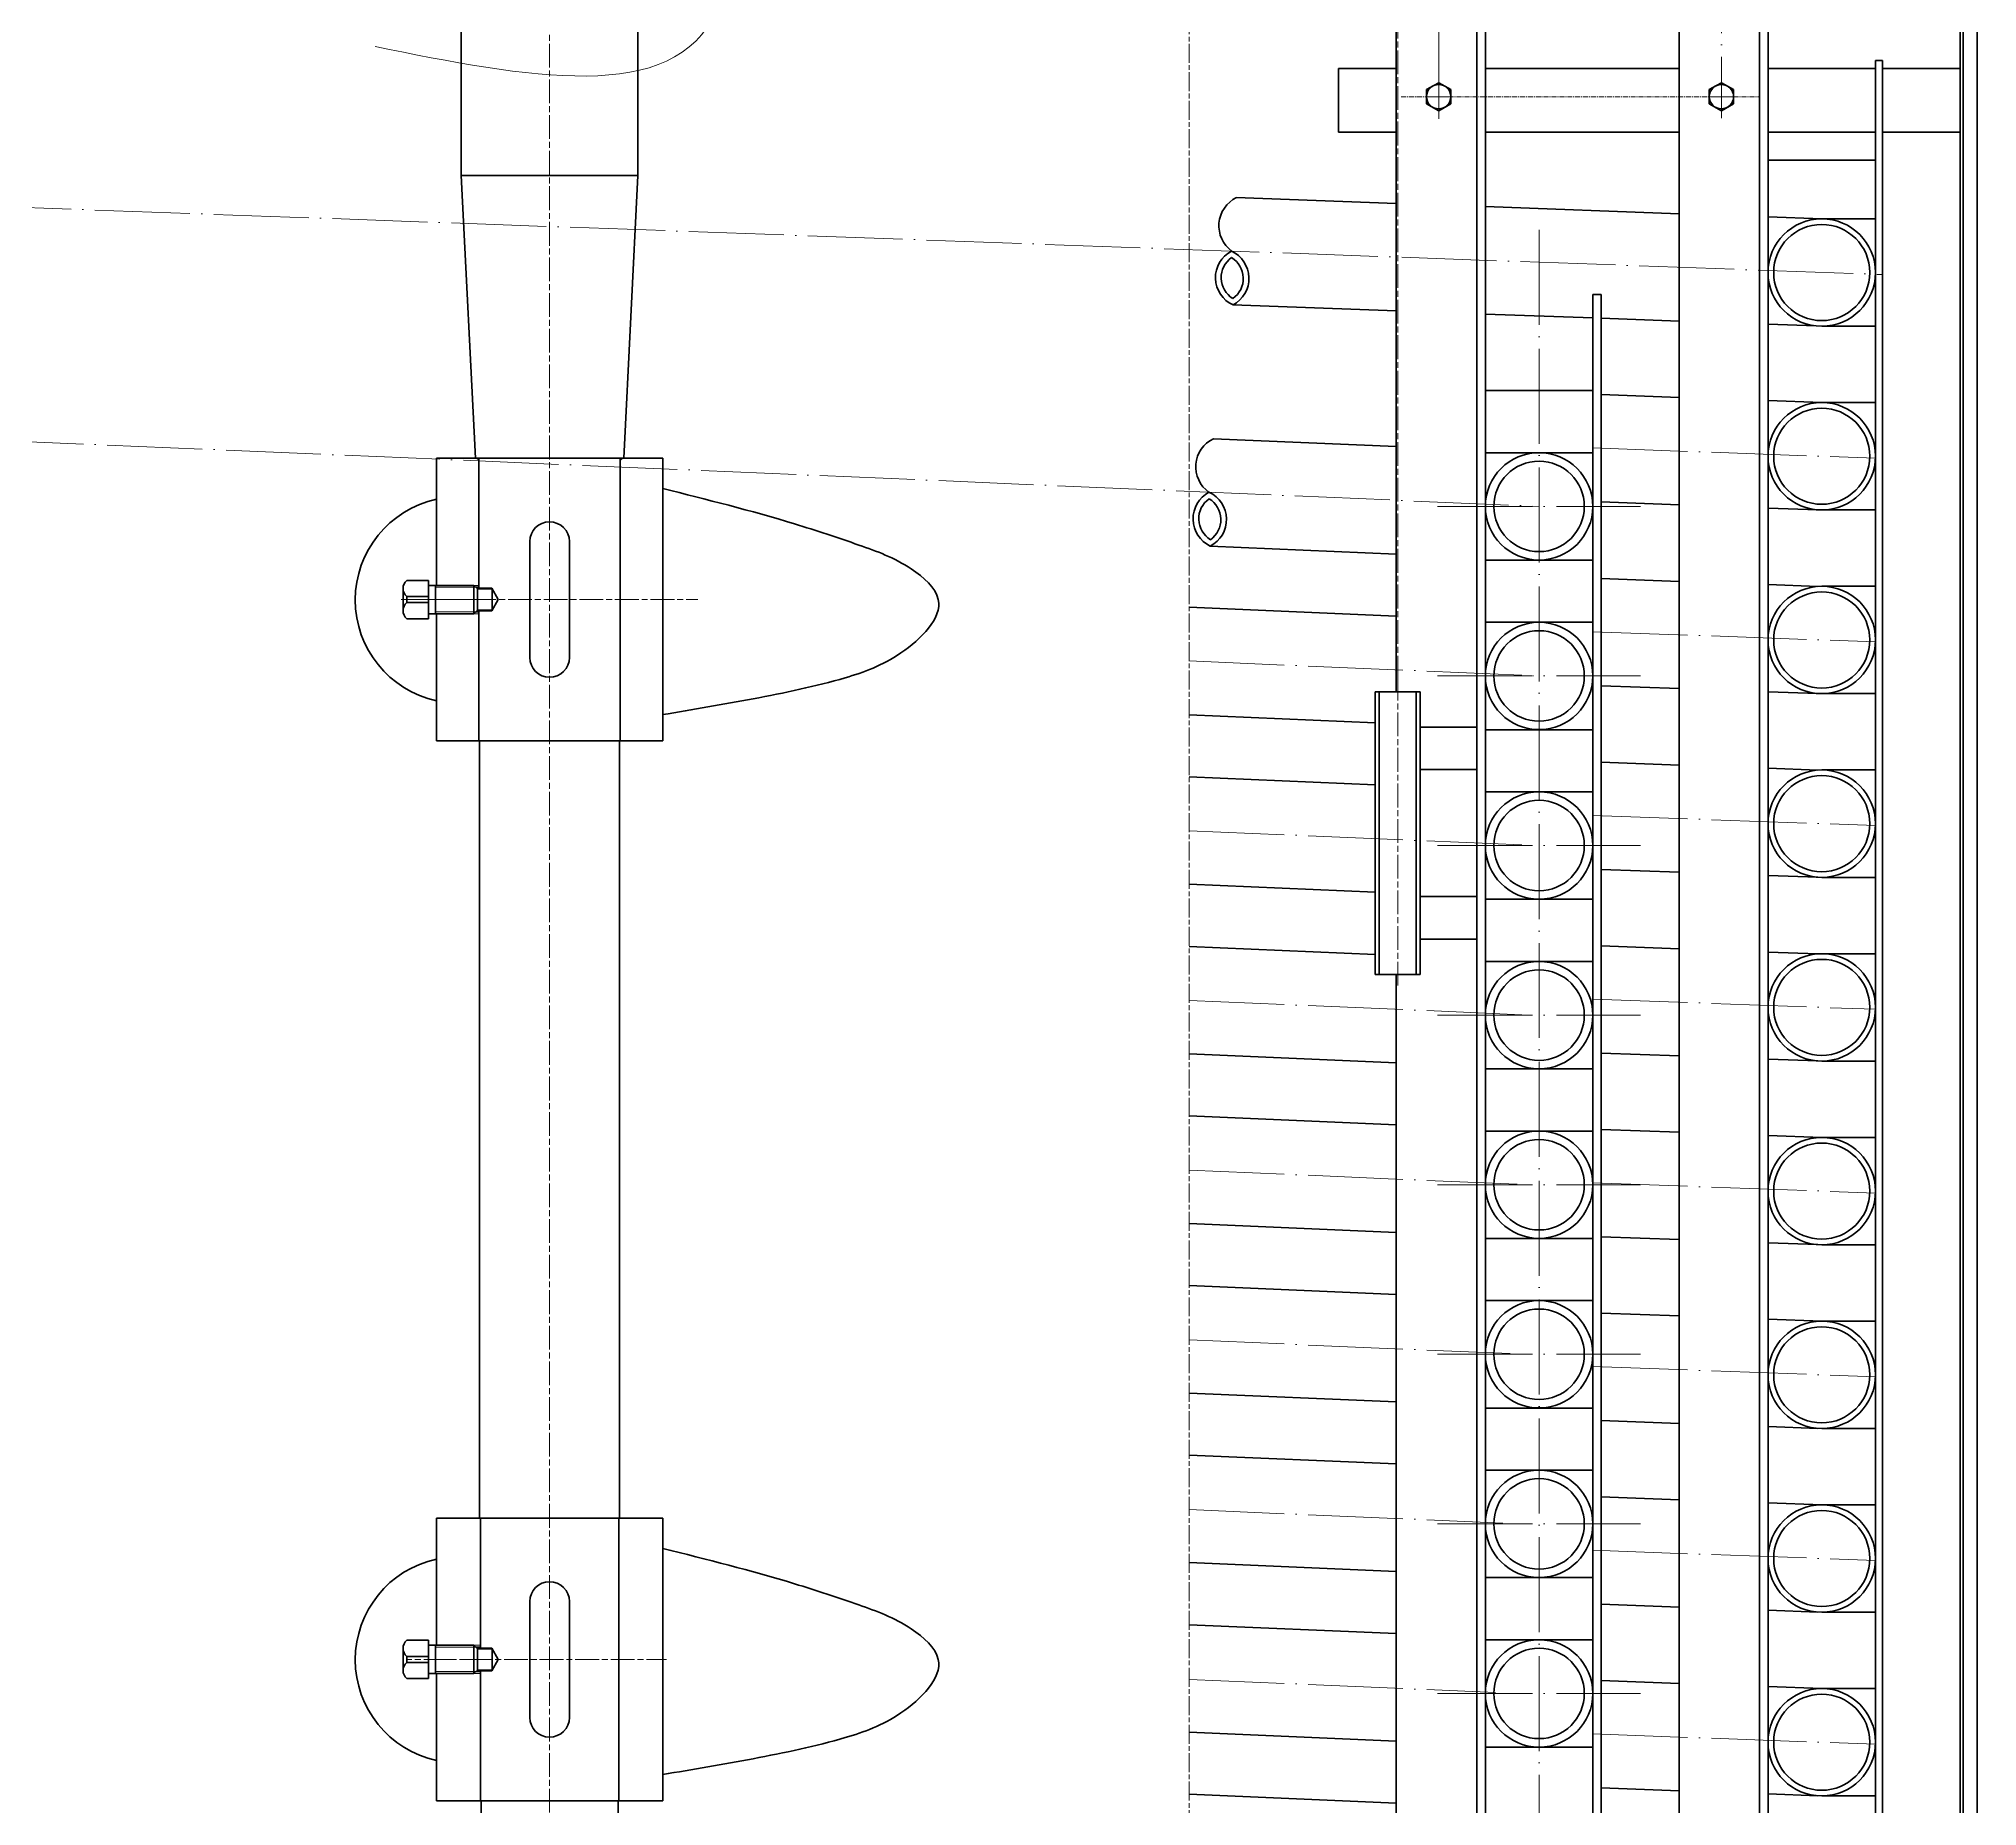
# Model space of a CAD drawing. Header units: millimetres. Extents: x 17368 to 100025, y -24769 to 12950.
# Drawn here: x 65357 to 66728, y 577 to 1827 of the extents above; entities that cross this region are included whole.
import ezdxf

# ---------------------------------------------------------------- set-up
doc = ezdxf.new("R2010")
doc.units = ezdxf.units.MM
doc.header["$LTSCALE"] = 2.8
for name, pattern in [('ACAD_ISO04W100', [30, 24, -3, 0, -3]), ('AM_ISO08W050', [18, 12, -1.5, 3, -1.5]), ('AM_ISO08W050x2', [9, 6, -0.75, 1.5, -0.75]), ('CENTER', [2, 1.25, -0.25, 0.25, -0.25]), ('DASHDOT', [30.5, 24, -3, 0.5, -3])]:
    doc.linetypes.add(name, pattern=pattern)
doc.layers.get('0').update_dxf_attribs({"lineweight": 50})
doc.layers.get('Defpoints').update_dxf_attribs({"lineweight": 50})
for name, color, linetype, lineweight in [('AM_0', 7, 'Continuous', 50), ('AM_0N', 7, 'Continuous', 50), ('AM_4N', 3, 'Continuous', 15), ('AM_7N', 4, 'AM_ISO08W050', 15), ('center', 1, 'CENTER', 15), ('DASH_DOT_LINE', 255, 'DASHDOT', 15), ('red', 1, 'ACAD_ISO04W100', 15), ('细实线', 5, 'Continuous', 15)]:
    doc.layers.add(name, color=color, linetype=linetype, lineweight=lineweight)
doc.styles.add('仿宋体', font='', dxfattribs={"width": 0.7, "height": 3.5})
doc.styles.get('仿宋体').set_extended_font_data('FangSong_GB2312')
doc.dimstyles.new('ISO-25', dxfattribs={"dimtxt": 3.5, "dimasz": 2.5, "dimexe": 1.25, "dimexo": 0.625, "dimtad": 1, "dimdsep": 46, "dimtxsty": '仿宋体', "dimcen": 2.5, "dimadec": 0, "dimazin": 0, "dimtfac": 1, "dimtmove": 0, "dimatfit": 1, "dimfxl": 0, "dimarcsym": 0})

# ---------------------------------------------------------------- blocks, each defined once
blk = doc.blocks.new('A$C07E01CA7')
at = {"color": 7, "linetype": 'Continuous', "lineweight": 50}
for p, q in [((0, 9.9), (-8.6, 5)), ((-8.6, 5), (-8.6, -5)), ((8.6, 5), (0, 9.9)), ((8.6, -5), (8.6, 5)), ((-8.6, -5), (0, -9.9)), ((0, -9.9), (8.6, -5))]:
    blk.add_line(p, q, dxfattribs=at)
blk.add_circle((0, 0), 8.6, dxfattribs=at)
at = {"layer": 'DASH_DOT_LINE', "color": 1, "linetype": 'DASHDOT', "lineweight": 15}
for p, q in [((-8.3, 0), (8.3, 0)), ((0, 8.3), (0, -8.3))]:
    blk.add_line(p, q, dxfattribs=at)
blk = doc.blocks.new('A$C616D13A8')
for p, q in [((-16, 0), (16, 0)), ((-16, -200), (16, -200))]:
    blk.add_line(p, q)
at = {"layer": 'AM_7N', "linetype": 'AM_ISO08W050x2'}
blk.add_line((0, -207.8), (0, 8.6), dxfattribs=at)
at = {"layer": '细实线', "color": 7, "linetype": 'Continuous', "lineweight": 50}
for p, q in [((-16, 0), (-16, -200)), ((-13, 0), (-13, -200)), ((13, 0), (13, -200)), ((16, 0), (16, -200)), ((16, -25), (56, -25)), ((16, -55), (56, -55)), ((16, -145), (56, -145)), ((16, -175), (56, -175))]:
    blk.add_line(p, q, dxfattribs=at)
blk = doc.blocks.new('*D1276')
at = {"layer": 'Defpoints', "color": 0, "lineweight": 15}
for p in [(64013.8, 2340.4), (64667.7, 2340.4), (65618.3, -630)]:
    blk.add_point(p, dxfattribs=at)
at = {"layer": '细实线', "color": 0, "lineweight": -2}
for p, q in [((64667, 2340.4), (64013, 2340.4)), ((64013.8, -627.5), (64013.8, 2337.9)), ((65617.7, -630), (64013, -630))]:
    blk.add_line(p, q, dxfattribs=at)
at = {"layer": '细实线', "color": 0, "lineweight": 15}
for points in [[(64013.4, 2337.9), (64014.2, 2337.9), (64013.8, 2340.4)], [(64013.4, -627.5), (64014.2, -627.5), (64013.8, -630)]]:
    blk.add_solid(points, dxfattribs=at)
at = {"layer": '细实线', "color": 0, "insert": (64011.2, 855.2), "char_height": 3.5, "attachment_point": 5, "rotation": 90, "style": '仿宋体'}
blk.add_mtext('2970.39', dxfattribs=at)

msp = doc.modelspace()

# ---------------------------------------------------------------- linework, layer by layer
for p, q in [((66716.3313, 2335.41), (66716.3313, -69.59)), ((66718.3313, 2335.41), (66718.3313, -69.59)), ((66728.3313, 2340.41), (66728.3313, -69.59)), ((66317.35605, 2062.84021), (66317.35605, 1365.1635)), ((66374.35605, 2062.84021), (66374.35605, -27.73065)), ((66380.35605, 2062.84021), (66380.35605, -27.47351)), ((66517.35605, 2062.84021), (66517.35605, -123.83945)), ((66574.35605, 2062.84021), (66574.35605, -121.77876)), ((66580.35605, 2062.84021), (66580.35605, -121.56185)), ((66656.30951, 1811.81105), (66661.30951, 1811.81105)), ((66656.30951, 1811.81105), (66656.30951, -260.74392)), ((66661.30951, 1811.81105), (66661.30951, -260.74392)), ((66276.3313, 1806.24397), (66317.35605, 1806.24397)), ((66276.3313, 1806.24397), (66276.3313, 1761.24397)), ((66380.35605, 1806.24397), (66517.35605, 1806.24397)), ((66580.35605, 1806.24397), (66656.30951, 1806.24397)), ((66661.30951, 1806.24397), (66716.3313, 1806.24397)), ((66276.3313, 1761.24397), (66317.35605, 1761.24397)), ((66380.35605, 1761.24397), (66517.35605, 1761.24397)), ((66580.35605, 1761.24397), (66656.30951, 1761.24397)), ((66661.30951, 1761.24397), (66716.3313, 1761.24397)), ((65665.8313, 1530.41), (65655.8313, 1730.41)), ((65780.8313, 1730.41), (65770.8313, 1530.41)), ((66580.35605, 1741.24397), (66656.30951, 1741.24397)), ((66204.14704, 1714.80684), (66317.35605, 1710.70788)), ((66380.35605, 1708.42683), (66517.35605, 1703.46647)), ((66580.35605, 1701.1858), (66618.3313, 1699.81105)), ((66618.3313, 1699.81105), (66656.30951, 1699.81105)), ((66456.30951, 1646.25469), (66462.30951, 1646.25469)), ((66456.30951, 1646.25469), (66456.30951, -405.95465)), ((66462.30951, 1646.25469), (66462.30951, -405.95465)), ((66201.79062, 1638.91276), (66317.35605, 1634.73956)), ((66380.35605, 1632.46456), (66456.30951, 1629.7218)), ((66462.30951, 1629.50513), (66517.35605, 1627.51734)), ((66580.35605, 1625.24234), (66614.42926, 1624.01192)), ((66618.3313, 1623.81105), (66656.30951, 1623.81105)), ((66380.35605, 1578.30454), (66456.30951, 1578.30454)), ((66517.35605, 1573.45738), (66462.30951, 1575.44517)), ((66618.3313, 1569.81105), (66580.35605, 1571.18238)), ((66618.3313, 1569.81105), (66656.30951, 1569.81105)), ((66187.9837, 1544.24635), (66317.35605, 1538.70182)), ((65638.3313, 1530.41), (65670.3313, 1530.41)), ((65638.3313, 1440.41), (65638.3313, 1530.41)), ((65665.8313, 1530.41), (65770.8313, 1530.41)), ((65668.3313, 1530.41), (65768.3313, 1530.41)), ((65668.3313, 1530.41), (65668.3313, 1437.91)), ((65766.3313, 1530.41), (65798.3313, 1530.41)), ((65768.3313, 1530.41), (65768.3313, 1330.41)), ((65798.3313, 1330.41), (65798.3313, 1530.41)), ((66380.35605, 1534.33943), (66456.30951, 1534.33943)), ((66517.35605, 1497.45738), (66462.30951, 1499.44517)), ((66615.59043, 1493.91002), (66580.35605, 1495.18238)), ((66618.3313, 1493.81105), (66656.30951, 1493.81105)), ((65704.3313, 1389.41), (65704.3313, 1471.41)), ((65732.3313, 1389.41), (65732.3313, 1471.41)), ((66185.7402, 1468.27273), (66317.35605, 1462.63205)), ((66380.35605, 1458.30454), (66456.30951, 1458.30454)), ((66517.35605, 1443.27024), (66462.30951, 1445.2641)), ((66615.59043, 1439.71207), (66580.35605, 1440.9883)), ((65668.3313, 1438.41), (65677.3313, 1438.41)), ((65677.3313, 1438.41), (65681.9501, 1430.41)), ((65677.3313, 1438.41), (65677.3313, 1437.91)), ((65677.3313, 1422.41), (65681.9501, 1430.41)), ((66618.3313, 1439.81105), (66656.30951, 1439.81105)), ((65638.3313, 1330.41), (65638.3313, 1420.41)), ((65668.3313, 1422.91), (65668.3313, 1330.41)), ((65668.3313, 1422.41), (65677.3313, 1422.41)), ((65677.3313, 1422.91), (65677.3313, 1422.41)), ((66170.8828, 1424.97924), (66317.35605, 1418.70182)), ((66380.35605, 1414.33943), (66456.30951, 1414.33943)), ((66517.35605, 1367.45738), (66462.30951, 1369.44517)), ((66615.59043, 1363.91002), (66580.35605, 1365.18238)), ((66618.3313, 1363.81105), (66656.30951, 1363.81105)), ((66170.8828, 1348.90948), (66302.3313, 1343.27597)), ((65638.3313, 1330.41), (65670.3313, 1330.41)), ((65668.3313, 1330.41), (65768.3313, 1330.41)), ((65668.8313, 1330.41), (65668.8313, 780.41)), ((65766.3313, 1330.41), (65798.3313, 1330.41)), ((65767.8313, 1330.41), (65767.8313, 780.41)), ((66380.35605, 1338.30454), (66456.30951, 1338.30454)), ((66170.8828, 1304.97924), (66302.3313, 1299.34574)), ((66517.35605, 1313.26938), (66462.30951, 1315.26327)), ((66615.58205, 1309.71146), (66580.35605, 1310.98741)), ((66618.3313, 1309.81105), (66656.30951, 1309.81105)), ((66380.35605, 1294.33943), (66456.30951, 1294.33943)), ((66517.35605, 1237.45738), (66462.30951, 1239.44517)), ((66615.59043, 1233.91002), (66580.35605, 1235.18238)), ((66170.8828, 1228.90948), (66302.3313, 1223.27597)), ((66618.3313, 1233.81105), (66656.30951, 1233.81105)), ((66380.35605, 1218.30454), (66456.30951, 1218.30454)), ((66170.8828, 1184.97924), (66302.3313, 1179.34574)), ((66517.35605, 1183.26939), (66462.30951, 1185.26327)), ((66615.58209, 1179.71147), (66580.35605, 1180.98742)), ((66618.3313, 1179.81105), (66656.30951, 1179.81105)), ((66380.35605, 1174.33943), (66456.30951, 1174.33943)), ((66317.35605, 1165.1635), (66317.35605, -30.17351)), ((66170.8828, 1108.90948), (66317.35605, 1102.63205)), ((66380.35605, 1098.30454), (66456.30951, 1098.30454)), ((66517.35605, 1107.45738), (66462.30951, 1109.44517)), ((66615.59043, 1103.91002), (66580.35605, 1105.18238)), ((66618.3313, 1103.81105), (66656.30951, 1103.81105)), ((66170.8828, 1064.97924), (66317.35605, 1058.70182)), ((66380.35605, 1054.33943), (66456.30951, 1054.33943)), ((66517.35605, 1053.45738), (66462.30951, 1055.44517)), ((66618.3313, 1049.81105), (66580.35605, 1051.18238)), ((66618.3313, 1049.81105), (66656.30951, 1049.81105)), ((66170.8828, 988.90948), (66317.35605, 982.63205)), ((66380.35605, 978.30454), (66456.30951, 978.30454)), ((66517.35605, 977.45738), (66462.30951, 979.44517)), ((66615.59043, 973.91002), (66580.35605, 975.18238)), ((66618.3313, 973.81105), (66656.30951, 973.81105)), ((66170.8828, 944.97924), (66317.35605, 938.70182)), ((66380.35605, 934.33943), (66456.30951, 934.33943)), ((66517.35605, 923.45738), (66462.30951, 925.44517)), ((66618.3313, 919.81105), (66580.35605, 921.18238)), ((66618.3313, 919.81105), (66656.30951, 919.81105)), ((66170.8828, 868.90948), (66317.35605, 862.63205)), ((66380.35605, 858.30454), (66456.30951, 858.30454)), ((66517.35605, 847.45738), (66462.30951, 849.57476)), ((66615.59043, 843.91002), (66580.35605, 845.18238)), ((66618.3313, 843.81105), (66656.30951, 843.81105)), ((66170.8828, 824.97924), (66317.35605, 818.70182)), ((66380.35605, 814.33943), (66456.30951, 814.33943)), ((66517.35605, 793.45738), (66462.30951, 795.44517)), ((66618.3313, 789.81105), (66580.35605, 791.18238)), ((66618.3313, 789.81105), (66656.30951, 789.81105)), ((65638.3313, 780.41), (65670.3313, 780.41)), ((65638.3313, 690.41), (65638.3313, 780.41)), ((65669.3313, 780.41), (65767.3313, 780.41)), ((65669.3313, 780.41), (65669.3313, 687.91)), ((65766.3313, 780.41), (65798.3313, 780.41)), ((65767.3313, 780.41), (65767.3313, 580.41)), ((65798.3313, 580.41), (65798.3313, 780.41)), ((66170.8828, 748.90948), (66317.35605, 742.63205)), ((66380.35605, 738.30454), (66456.30951, 738.30454)), ((65704.3313, 639.41), (65704.3313, 721.41)), ((65732.3313, 639.41), (65732.3313, 721.41)), ((66517.35605, 717.45738), (66462.30951, 719.44517)), ((66615.59043, 713.91002), (66580.35605, 715.18238)), ((66618.3313, 713.81105), (66656.30951, 713.81105)), ((66170.8828, 704.97924), (66317.35605, 698.70182)), ((65669.3313, 688.41), (65677.3313, 688.41)), ((65677.3313, 688.41), (65681.9501, 680.41)), ((65677.3313, 688.41), (65677.3313, 687.91)), ((66380.35605, 694.33943), (66456.30951, 694.33943)), ((65669.3313, 672.91), (65669.3313, 580.41)), ((65669.3313, 672.41), (65677.3313, 672.41)), ((65677.3313, 672.41), (65681.9501, 680.41)), ((65677.3313, 672.91), (65677.3313, 672.41)), ((65638.3313, 580.41), (65638.3313, 670.41)), ((66517.35605, 663.45738), (66462.30951, 665.44517)), ((66618.3313, 659.81105), (66580.35605, 661.18238)), ((66618.3313, 659.81105), (66656.30951, 659.81105)), ((66170.8828, 628.90948), (66317.35605, 622.63205)), ((66380.35605, 618.30454), (66456.30951, 618.30454)), ((65638.3313, 580.41), (65670.3313, 580.41)), ((65669.3313, 580.41), (65767.3313, 580.41)), ((65669.8313, 580.41), (65669.8313, 30.41)), ((65766.3313, 580.41), (65798.3313, 580.41)), ((65766.8313, 580.41), (65766.8313, 30.41)), ((66170.8828, 584.97924), (66317.35605, 578.70182)), ((66517.35605, 587.45738), (66462.30951, 589.44517)), ((66615.59043, 583.91002), (66580.35605, 585.18238)), ((66618.3313, 583.81105), (66656.30951, 583.81105))]:
    msp.add_line(p, q)
for centre, radius in [((66618.3313, 1661.81105), 38), ((66618.3313, 1661.81105), 34), ((66618.3313, 1531.81105), 38), ((66618.3313, 1531.81105), 34), ((66418.3313, 1496.33943), 38), ((66418.3313, 1496.33943), 32), ((66618.3313, 1401.81105), 38), ((66618.3313, 1401.81105), 34), ((66418.3313, 1376.33943), 38), ((66418.3313, 1376.33943), 32), ((66618.3313, 1271.81105), 38), ((66618.3313, 1271.81105), 34), ((66418.3313, 1256.33943), 38), ((66418.3313, 1256.33943), 32), ((66618.3313, 1141.81105), 38), ((66418.3313, 1136.33943), 38), ((66418.3313, 1136.33943), 32), ((66618.3313, 1141.81105), 34), ((66418.3313, 1016.33943), 38), ((66418.3313, 1016.33943), 32), ((66618.3313, 1011.81105), 38), ((66618.3313, 1011.81105), 34), ((66418.3313, 896.33943), 38), ((66418.3313, 896.33943), 32), ((66618.3313, 881.81105), 38), ((66618.3313, 881.81105), 34), ((66418.3313, 776.33943), 38), ((66418.3313, 776.33943), 32), ((66618.3313, 751.81105), 38), ((66618.3313, 751.81105), 34), ((66418.3313, 656.33943), 38), ((66418.3313, 656.33943), 32), ((66618.3313, 621.81105), 38), ((66618.3313, 621.81105), 34)]:
    msp.add_circle(centre, radius)
for centre, radius, start, end in [((66213.98383, 1694.93284), 22.17517, 116.00946378, 234.19906209), ((66210.65923, 1658.22569), 21.25186, 118.06670787, 245.44355225), ((66191.8282, 1657.64866), 21.25186, 298.06670787, 65.44355225), ((66210.65923, 1658.22569), 17.25186, 124.84982686, 238.66043326), ((66191.8282, 1657.64866), 17.25186, 304.84982686, 58.66043326), ((66197.51018, 1524.36801), 22.04318, 115.60555282, 234.83741653), ((65666.3313, 1528.41), 2, 0, 90), ((65770.3313, 1528.41), 2, 90, 180), ((65653.78625, 1430.13185), 72.95495, 102.23033958, 257.76966042), ((66194.88913, 1487.5434), 21.33217, 118.17884855, 244.60353511), ((66194.81029, 1487.49578), 17.25186, 124.84982686, 238.66043326), ((66176.07538, 1487.0865), 21.15104, 297.19002517, 65.59235848), ((66175.97925, 1486.91875), 17.25186, 304.84982686, 58.66043326), ((65718.3313, 1471.41), 14, 0, 180), ((65718.3313, 1389.41), 14, 180, 0), ((65653.78625, 680.13185), 72.95495, 102.23033958, 257.76966042), ((65718.3313, 721.41), 14, 0, 180), ((65718.3313, 639.41), 14, 180, 0)]:
    msp.add_arc(centre, radius, start, end)
for points in [[(65798.3313, 1508.9589), (65891.62312, 1483.96143), (65937.12815, 1468.97729), (65974.22607, 1452.03683), (65993.3313, 1430.41), (65966.859, 1392.60363), (65927.44781, 1375.07541), (65862.23946, 1360.18037), (65798.3313, 1348.9589)], [(65798.3313, 758.9589), (65891.62312, 733.96143), (65937.12815, 718.97729), (65974.22607, 702.03683), (65993.3313, 680.41), (65966.859, 642.60363), (65927.44781, 625.07541), (65862.23946, 610.18037), (65798.3313, 598.9589)]]:
    msp.add_spline(points, degree=3)
at = {"layer": 'AM_0'}
for p, q in [((65780.8313, 2676.41), (65780.8313, 1730.41)), ((65655.8313, 2534.41), (65655.8313, 1730.41)), ((65655.8313, 1730.41), (65780.8313, 1730.41)), ((65655.8313, 1530.41), (65780.8313, 1530.41))]:
    msp.add_line(p, q, dxfattribs=at)
at = {"layer": 'AM_0N', "extrusion": (-1.22461e-16, -1, 0)}
for p, q in [((65617.31998, 1443.96), (65632.61998, 1443.96)), ((65664.75998, 1440.41), (65632.61998, 1440.41)), ((65617.31998, 1432.59342), (65632.61998, 1432.59342)), ((65617.31998, 1428.22658), (65632.61998, 1428.22658)), ((65677.61998, 1437.91), (65667.25998, 1437.91)), ((65617.31998, 1416.86), (65632.61998, 1416.86)), ((65664.75998, 1420.41), (65632.61998, 1420.41)), ((65677.61998, 1422.91), (65667.25998, 1422.91)), ((65617.31998, 693.96), (65632.61998, 693.96)), ((65664.75998, 690.41), (65632.61998, 690.41)), ((65677.61998, 687.91), (65667.25998, 687.91)), ((65617.31998, 682.59342), (65632.61998, 682.59342)), ((65617.31998, 678.22658), (65632.61998, 678.22658)), ((65677.61998, 672.91), (65667.25998, 672.91)), ((65617.31998, 666.86), (65632.61998, 666.86)), ((65664.75998, 670.41), (65632.61998, 670.41))]:
    msp.add_line(p, q, dxfattribs=at)
at = {"layer": 'AM_0N', "extrusion": (-1, 1.22461e-16, 0)}
for p, q in [((65632.61998, 1440.41), (65632.61998, 1443.96)), ((65632.61998, 1420.41), (65632.61998, 1440.41)), ((65637.61998, 1420.41), (65637.61998, 1440.41)), ((65664.75998, 1420.41), (65664.75998, 1440.41)), ((65614.61998, 1438.27671), (65614.61998, 1422.54329)), ((65617.31998, 1428.22658), (65617.31998, 1432.59342)), ((65667.25998, 1422.91), (65667.25998, 1437.91)), ((65677.61998, 1422.91), (65677.61998, 1437.91)), ((65632.61998, 1416.86), (65632.61998, 1420.41)), ((65614.61998, 688.27671), (65614.61998, 672.54329)), ((65632.61998, 690.41), (65632.61998, 693.96)), ((65632.61998, 670.41), (65632.61998, 690.41)), ((65637.61998, 670.41), (65637.61998, 690.41)), ((65664.75998, 670.41), (65664.75998, 690.41)), ((65667.25998, 672.91), (65667.25998, 687.91)), ((65677.61998, 672.91), (65677.61998, 687.91)), ((65617.31998, 678.22658), (65617.31998, 682.59342)), ((65632.61998, 666.86), (65632.61998, 670.41))]:
    msp.add_line(p, q, dxfattribs=at)
at = {"layer": 'AM_0N', "extrusion": (0.707107, 0.707107, 0)}
for p, q in [((65667.25998, 1437.91), (65664.75998, 1440.41)), ((65667.25998, 687.91), (65664.75998, 690.41))]:
    msp.add_line(p, q, dxfattribs=at)
at = {"layer": 'AM_0N'}
for p, q in [((65666.11298, 1439.057), (65668.3313, 1439.057)), ((65666.11298, 1421.763), (65668.3313, 1421.763)), ((65666.11298, 689.057), (65669.3313, 689.057)), ((65666.11298, 671.763), (65669.3313, 671.763))]:
    msp.add_line(p, q, dxfattribs=at)
at = {"layer": 'AM_0N', "extrusion": (-0.707107, 0.707107, 0)}
for p, q in [((65667.25998, 1422.91), (65664.75998, 1420.41)), ((65667.25998, 672.91), (65664.75998, 670.41))]:
    msp.add_line(p, q, dxfattribs=at)
at = {"layer": 'AM_0N'}
for centre, start, end in [((65621.95141, 1438.27671), 129.17736064, 180), ((65621.95141, 1438.27671), 180, 230.82263936), ((65621.95141, 1422.54329), 129.17736064, 180), ((65621.95141, 1422.54329), 180, 230.82263936), ((65621.95141, 688.27671), 129.17736064, 180), ((65621.95141, 688.27671), 180, 230.82263936), ((65621.95141, 672.54329), 129.17736064, 180), ((65621.95141, 672.54329), 180, 230.82263936)]:
    msp.add_arc(centre, 7.33144, start, end, dxfattribs=at)
at = {"layer": 'AM_4N', "extrusion": (-1.22461e-16, -1, 0)}
for p, q in [((65666.11298, 1439.057), (65637.61998, 1439.057)), ((65666.11298, 1421.763), (65637.61998, 1421.763)), ((65666.11298, 689.057), (65637.61998, 689.057)), ((65666.11298, 671.763), (65637.61998, 671.763))]:
    msp.add_line(p, q, dxfattribs=at)
at = {"layer": 'AM_7N', "linetype": 'AM_ISO08W050x2'}
for p, q in [((65718.3313, -662.7737), (65718.3313, 3736.9107)), ((66318.3313, 1373.7859), (66318.3313, 2495.8105)), ((65613.37675, 1430.41), (65823.28585, 1430.41)), ((65635.67915, 680.41), (65800.98345, 680.41))]:
    msp.add_line(p, q, dxfattribs=at)
at = {"layer": 'AM_7N', "linetype": 'AM_ISO08W050x2', "lineweight": 18, "ltscale": 0.8}
msp.add_line((66170.8828, -467.8468), (66170.8828, 1884.1235), dxfattribs=at)
at = {"layer": 'AM_7N', "linetype": 'AM_ISO08W050x2', "extrusion": (-1.22461e-16, -1, 0)}
for p, q in [((65671.25998, 1430.41), (65617.61998, 1430.41)), ((65671.25998, 680.41), (65617.61998, 680.41))]:
    msp.add_line(p, q, dxfattribs=at)
at = {"layer": 'center'}
msp.add_line((66320.77542, 1786.24397), (66574.35605, 1786.24397), dxfattribs=at)
at = {"layer": 'red'}
for p, q in [((66347.35605, 1770.63751), (66347.35605, 2049.68711)), ((66547.35605, 1982.59001), (66547.35605, 1770.94931)), ((65144.52665, 1715.1165), (66660.99793, 1660.35504)), ((66418.3313, 1691.95003), (66418.3313, -457.6609)), ((65153.34506, 1550.55312), (66418.3313, 1496.33943)), ((66456.30951, 1537.66183), (66656.30655, 1530.43972)), ((66346.46659, 1496.33943), (66490.19601, 1496.33943)), ((66456.30951, 1407.66183), (66656.30655, 1400.43972)), ((66170.8828, 1386.94436), (66418.3313, 1376.33943)), ((66346.46659, 1376.33943), (66490.19601, 1376.33943)), ((66456.30951, 1277.66183), (66656.30655, 1270.43972)), ((66170.8828, 1266.83421), (66413.19316, 1256.44948)), ((66346.46659, 1256.33943), (66490.19601, 1256.33943)), ((66170.8828, 1146.72405), (66408.05502, 1136.55953)), ((66456.30951, 1147.66183), (66656.30655, 1140.43972)), ((66346.46659, 1136.33943), (66490.19601, 1136.33943)), ((66170.8828, 1026.6139), (66402.91688, 1016.66958)), ((66346.46659, 1016.33943), (66490.19601, 1016.33943)), ((66456.30951, 1017.66183), (66656.30655, 1010.43972)), ((66170.8828, 906.50375), (66397.77874, 896.77964)), ((66346.46659, 896.33943), (66490.19601, 896.33943)), ((66456.30951, 887.66183), (66656.30655, 880.43972)), ((66170.8828, 786.39359), (66392.6406, 776.88969)), ((66346.46659, 776.33943), (66490.19601, 776.33943)), ((66456.30951, 757.66183), (66656.30655, 750.43972)), ((66170.8828, 666.28344), (66387.50246, 656.99974)), ((66346.46659, 656.33943), (66490.19601, 656.33943)), ((66456.30951, 627.66183), (66656.30655, 620.43972))]:
    msp.add_line(p, q, dxfattribs=at)
at = {"layer": '细实线'}
for p, q in [((65664.75998, 1440.41), (65668.3313, 1440.41)), ((65664.75998, 1420.41), (65668.3313, 1420.41)), ((65664.75998, 690.41), (65669.3313, 690.41)), ((65664.75998, 670.41), (65669.3313, 670.41))]:
    msp.add_line(p, q, dxfattribs=at)
msp.add_open_spline([(65594.9944, 1821.6664), (65701.02712, 1800.3508), (65843.0082, 1771.80856), (65848.0479, 1943.94236), (65809.64155, 1979.8372), (65780.8313, 1992.19388)], degree=3, knots=[0, 0, 0, 0, 242.410879094, 324.5956277485, 423.7620058559, 423.7620058559, 423.7620058559, 423.7620058559], dxfattribs=at)

# ---------------------------------------------------------------- block references
msp.add_blockref('A$C616D13A8', (66318.3313, 1365.1635))
for p in [(66347.35605, 1786.24397), (66547.35605, 1786.24397)]:
    msp.add_blockref('A$C07E01CA7', p, dxfattribs=at)

# ---------------------------------------------------------------- dimensions: what is measured, and where the dimension line sits
dim = msp.add_linear_dim(base=(64013.7733, 2340.41), p1=(65618.3313, -629.97756), p2=(64667.6721, 2340.41), angle=90, dimstyle='ISO-25', override={"dimexe": 0.8, "dimgap": 0.8}, dxfattribs=at)
dim.commit()
dim.dimension.update_dxf_attribs({"geometry": '*D1276', "text_midpoint": (64011.2233, 855.21622)})

doc.saveas('drawing.dxf')
